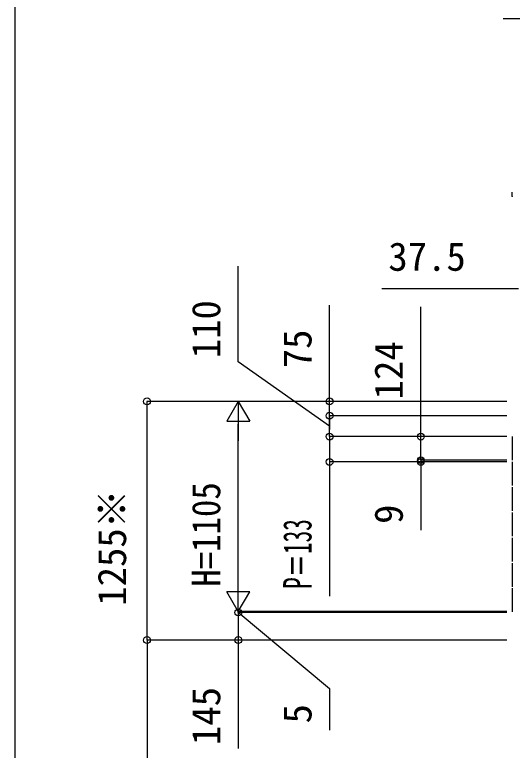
# Model space of a CAD drawing. Units: millimetres, scale not verified. Extents: x -10500 to 10500, y -15604 to 15536.
# Drawn here: x -10500 to -7883, y -2139 to 1729 of the extents above; entities that cross this region are included whole.
import ezdxf
from ezdxf.enums import TextEntityAlignment as Align

# ---------------------------------------------------------------- set-up
doc = ezdxf.new("R2010")
doc.units = ezdxf.units.MM
doc.header["$LTSCALE"] = 80
for name, color, linetype in [('0-4_YKK_13', 4, 'Continuous'), ('0-6_YKK_D', 6, 'Continuous'), ('0-7_YKK_ZWAK', 7, 'Continuous'), ('0-8_YSS_K', 3, 'Continuous')]:
    doc.layers.add(name, color=color, linetype=linetype)
doc.styles.add('ＭＳ ゴシック', font='')
doc.styles.get('ＭＳ ゴシック').set_extended_font_data('MS Gothic')

msp = doc.modelspace()

# ---------------------------------------------------------------- linework, layer by layer
at = {"layer": '0-4_YKK_13'}
for p, q in [((-7884, 795.31), (-7884, 795.61)), ((-7884, 772.49), (-7884, 795.31)), ((-7884, 772.19), (-7884, 772.49)), ((-7884, -490.39), (-7884, -490.69)), ((-7884, -490.69), (-7884, -612.51)), ((-7884, -612.51), (-7884, -612.81)), ((-7884, -623.39), (-7884, -623.69)), ((-7884, -623.69), (-7884, -745.51)), ((-7884, -745.51), (-7884, -745.81)), ((-7884, -756.39), (-7884, -756.69)), ((-7884, -756.69), (-7884, -878.51)), ((-7884, -878.51), (-7884, -878.81)), ((-7884, -889.39), (-7884, -889.69)), ((-7884, -889.69), (-7884, -1011.51)), ((-7884, -1011.51), (-7884, -1011.81)), ((-7884, -1022.39), (-7884, -1022.69)), ((-7884, -1022.69), (-7884, -1144.51)), ((-7884, -1144.51), (-7884, -1144.81)), ((-7884, -1155.39), (-7884, -1155.69)), ((-7884, -1155.69), (-7884, -1277.51)), ((-7884, -1277.51), (-7884, -1277.81)), ((-7884, -1288.39), (-7884, -1288.69)), ((-7884, -1288.69), (-7884, -1410.51)), ((-7884, -1410.51), (-7884, -1410.81))]:
    msp.add_line(p, q, dxfattribs=at)
for centre, start, end in [((-7883, 795.61), 93.5, 180), ((-7883, 772.19), 180, 266.5), ((-7883, -490.39), 93.5, 180), ((-7883, -612.81), 180, 266.5), ((-7883, -623.39), 93.5, 180), ((-7883, -745.81), 180, 266.5), ((-7883, -756.39), 93.5, 180), ((-7883, -878.81), 180, 266.5), ((-7883, -889.39), 93.5, 180), ((-7883, -1011.81), 180, 266.5), ((-7883, -1022.39), 93.5, 180), ((-7883, -1144.81), 180, 266.5), ((-7883, -1155.39), 93.5, 180), ((-7883, -1277.81), 180, 266.5), ((-7883, -1288.39), 93.5, 180), ((-7883, -1410.81), 180, 266.5)]:
    msp.add_arc(centre, 1, start, end, dxfattribs=at)
at = {"layer": '0-6_YKK_D'}
for p, q in [((-7850.5, 287.4), (-8569.73, 287.4)), ((-8844, -304.6), (-8844, 201.35)), ((-7911, -304.6), (-9805, -304.6)), ((-9804, -1559.6), (-9804, -304.6)), ((-9324, -304.6), (-9384, -408.52)), ((-7911, -304.6), (-9325, -304.6)), ((-9324, -304.6), (-9264, -408.52)), ((-9324, -304.6), (-9324, -512.45)), ((-7911, -304.6), (-8845, -304.6)), ((-8844, -379.6), (-8844, -304.6)), ((-7911, -379.6), (-8845, -379.6)), ((-7911, -379.6), (-8845, -379.6)), ((-8844, -489.6), (-8844, -379.6)), ((-8844, -379.6), (-8844, -451.6)), ((-9384, -408.52), (-9264, -408.52)), ((-9324, -1289.6), (-9324, -424.6)), ((-7911, -489.6), (-8845, -489.6)), ((-7911, -489.6), (-8845, -489.6)), ((-7911, -489.6), (-8365, -489.6)), ((-8364, -613.6), (-8364, -541.6)), ((-7911, -613.6), (-8365, -613.6)), ((-7911, -613.6), (-8365, -613.6)), ((-8364, -613.6), (-8364, -622.6)), ((-7911, -622.6), (-8845, -622.6)), ((-7911, -622.6), (-8365, -622.6)), ((-8364, -622.6), (-8364, -982.51)), ((-9324, -1409.6), (-9324, -1201.75)), ((-9324, -1409.6), (-9384, -1305.68)), ((-9264, -1305.68), (-9384, -1305.68)), ((-9324, -1409.6), (-9264, -1305.68)), ((-9324, -1409.6), (-9324, -1337.6)), ((-7911, -1409.6), (-9325, -1409.6)), ((-7911, -1409.6), (-9325, -1409.6)), ((-7911, -1414.6), (-9325, -1414.6)), ((-7911, -1414.6), (-9325, -1414.6)), ((-9324, -1414.6), (-9324, -1409.6)), ((-9324, -1414.6), (-9324, -1409.6)), ((-9324, -1414.6), (-9324, -1486.6)), ((-7911, -1559.6), (-9805, -1559.6)), ((-7911, -1559.6), (-9805, -1559.6)), ((-9804, -1559.6), (-9804, -3359.6)), ((-7911, -1559.6), (-9325, -1559.6))]:
    msp.add_line(p, q, dxfattribs=at)
for points in [[(-8844, -434.6), (-9324, -96.32), (-9324, 407.05)], [(-8364, -613.6), (-8364, -489.6), (-8364, 192.04)], [(-8844, -489.6), (-8844, -622.6), (-8844, -1329.4)], [(-9324, -1412.1), (-8844, -1814.74), (-8844, -2032.96)], [(-9324, -1414.6), (-9324, -1559.6), (-9324, -2130.33)]]:
    msp.add_lwpolyline(points, dxfattribs=at)
for centre in [(-9804, -304.6), (-8844, -304.6), (-8844, -379.6), (-8844, -379.6), (-8844, -489.6), (-8844, -489.6), (-8364, -489.6), (-8844, -622.6), (-8364, -613.6), (-8364, -613.6), (-8364, -622.6), (-9324, -1414.6), (-9324, -1414.6), (-9804, -1559.6), (-9804, -1559.6), (-9324, -1559.6)]:
    msp.add_circle(centre, 18, dxfattribs=at)
at = {"layer": '0-7_YKK_ZWAK'}
msp.add_line((-10500, 14996.4), (-10500, -15603.6), dxfattribs=at)
at = {"layer": '0-8_YSS_K'}
msp.add_line((-7931.5, 1709.4), (-6448, 1709.4), dxfattribs=at)

# ---------------------------------------------------------------- texts
at = {"layer": '0-6_YKK_D', "style": 'ＭＳ ゴシック'}
msp.add_text('37.5', height=149.6, dxfattribs=at).set_placement((-8534.8, 337.4), align=Align.BOTTOM_LEFT)
for s, p in [('110', (-9374, -77.61)), ('75', (-8894, -130.3)), ('124', (-8414, -293.77)), ('1255※', (-9869.07, -1378.93)), ('9', (-8414, -948.74)), ('145', (-9374, -2111.62)), ('5', (-8894, -1998.03))]:
    msp.add_text(s, height=149.6, rotation=90, dxfattribs=at).set_placement(p, align=Align.BOTTOM_LEFT)
for s, width, p in [('H=1105', 0.9, (-9374, -1279.07)), ('P＝133', 0.6, (-8894, -1290.53))]:
    msp.add_text(s, height=149.6, rotation=90, dxfattribs=dict(at, width=width)).set_placement(p, align=Align.BOTTOM_LEFT)

doc.saveas('drawing.dxf')
